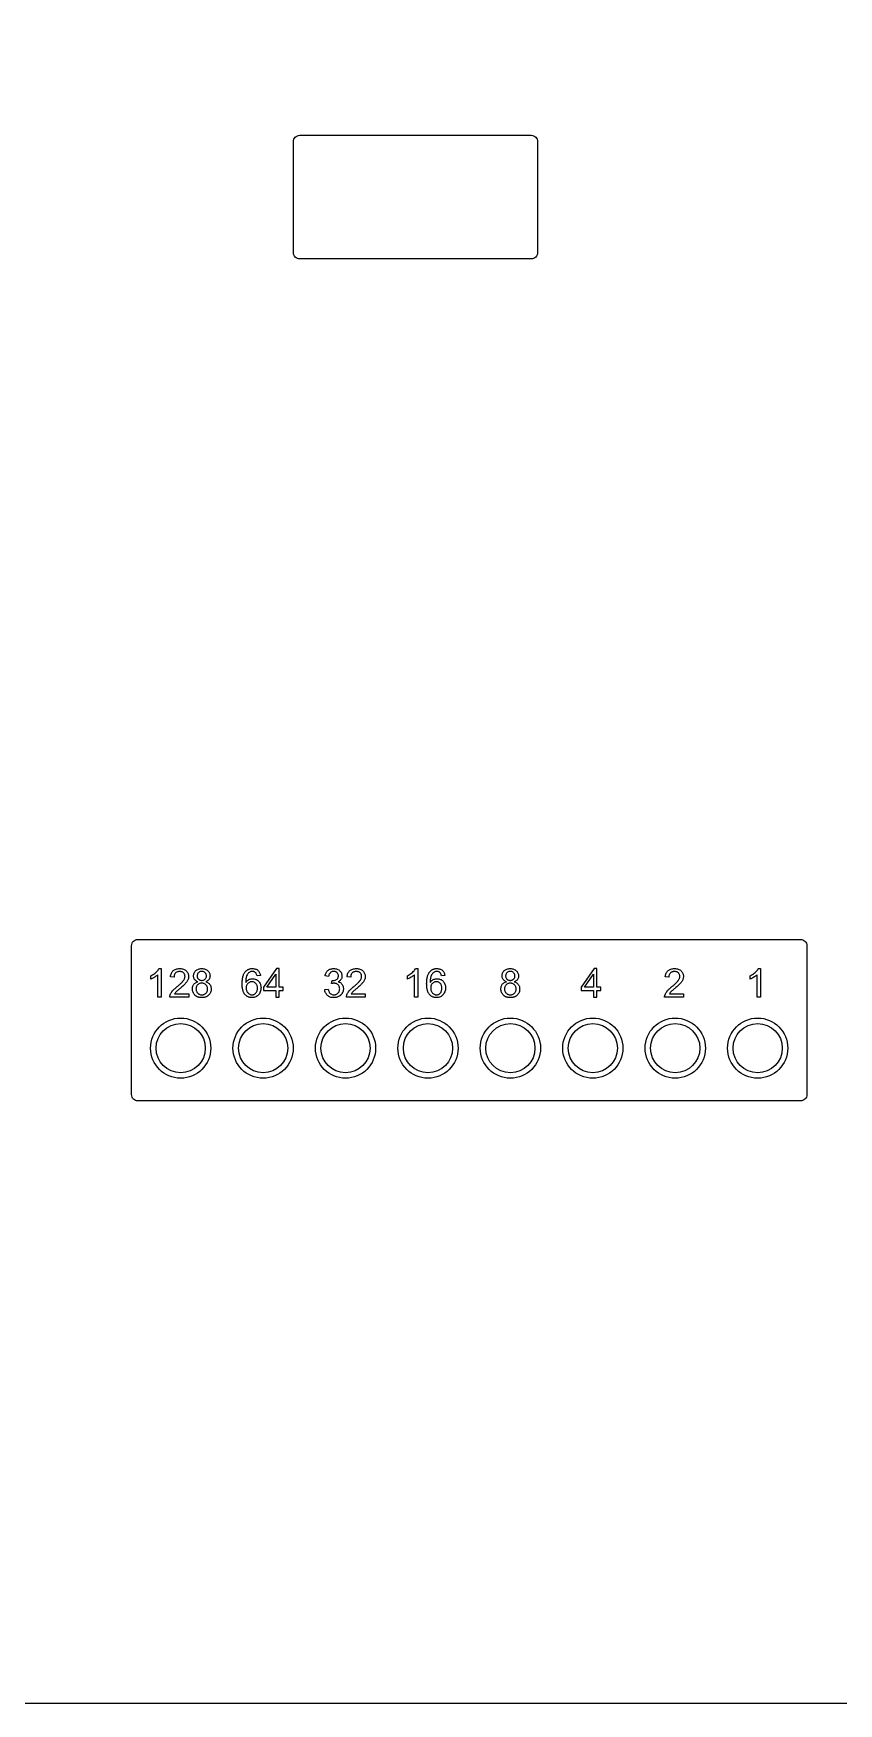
# Model space of a CAD drawing. Header units: millimetres. Extents: x 99 to 934, y 47 to 511.
# Drawn here: x 300.3 to 427.3, y 46.6 to 310.2 of the extents above; entities that cross this region are included whole.
import ezdxf

# ---------------------------------------------------------------- set-up
doc = ezdxf.new("R2010")
doc.units = ezdxf.units.MM
doc.header["$MEASUREMENT"] = 0

msp = doc.modelspace()

# ---------------------------------------------------------------- linework, layer by layer
at = {"color": 3}
msp.add_lwpolyline([(98.73, 510.88), (933.93, 510.88), (933.93, 46.58), (98.73, 46.58)], close=True, dxfattribs=at)
at = {"color": 4}
msp.add_lwpolyline([(342.31, 294.08), (378.81, 294.08, -0.414214), (379.81, 293.08), (379.81, 275.58, -0.414214), (378.81, 274.58), (342.31, 274.58, -0.414214), (341.31, 275.58), (341.31, 293.08, -0.414214)], format="xyb", close=True, dxfattribs=at)
at = {"color": 1}
msp.add_lwpolyline([(316.78, 167.19), (421.28, 167.19, -0.414214), (422.28, 166.19), (422.28, 142.68, -0.414214), (421.28, 141.68), (316.78, 141.68, -0.414214), (315.78, 142.68), (315.78, 166.19, -0.414214)], format="xyb", close=True, dxfattribs=at)
at = {"color": 2}
for points in [[(318.81, 161.45), (318.99, 161.54), (319.17, 161.64), (319.33, 161.75), (319.48, 161.86), (319.62, 161.98), (319.75, 162.11), (319.87, 162.23), (319.97, 162.35), (320.05, 162.47), (320.11, 162.58), (320.47, 162.58), (320.47, 158.07), (319.92, 158.07), (319.92, 161.59), (319.83, 161.51), (319.74, 161.43), (319.63, 161.36), (319.52, 161.28), (319.39, 161.21), (319.27, 161.13), (319.15, 161.07), (319.03, 161.01), (318.92, 160.96), (318.81, 160.92)], [(324.79, 158.6), (324.79, 158.07), (321.82, 158.07), (321.82, 158.14), (321.82, 158.22), (321.84, 158.3), (321.85, 158.37), (321.88, 158.45), (321.93, 158.57), (321.99, 158.69), (322.07, 158.81), (322.15, 158.93), (322.24, 159.05), (322.31, 159.12), (322.38, 159.2), (322.46, 159.28), (322.55, 159.37), (322.64, 159.45), (322.74, 159.54), (322.85, 159.63), (322.97, 159.73), (323.06, 159.8), (323.14, 159.88), (323.22, 159.95), (323.3, 160.01), (323.38, 160.08), (323.45, 160.14), (323.52, 160.21), (323.58, 160.27), (323.64, 160.33), (323.7, 160.38), (323.75, 160.44), (323.8, 160.49), (323.84, 160.54), (323.89, 160.59), (323.92, 160.64), (323.96, 160.68), (324.02, 160.77), (324.07, 160.86), (324.11, 160.94), (324.15, 161.02), (324.18, 161.11), (324.2, 161.19), (324.21, 161.27), (324.22, 161.35), (324.21, 161.43), (324.2, 161.5), (324.18, 161.58), (324.16, 161.65), (324.12, 161.72), (324.08, 161.78), (324.04, 161.84), (323.98, 161.9), (323.92, 161.95), (323.85, 162), (323.78, 162.04), (323.71, 162.07), (323.63, 162.09), (323.55, 162.11), (323.46, 162.12), (323.37, 162.13), (323.27, 162.12), (323.18, 162.11), (323.09, 162.09), (323.01, 162.07), (322.93, 162.03), (322.86, 161.99), (322.79, 161.94), (322.73, 161.89), (322.67, 161.82), (322.62, 161.76), (322.58, 161.68), (322.55, 161.6), (322.52, 161.52), (322.5, 161.42), (322.49, 161.33), (322.49, 161.22), (321.92, 161.28), (321.94, 161.44), (321.97, 161.58), (322.01, 161.72), (322.06, 161.84), (322.12, 161.96), (322.19, 162.07), (322.27, 162.16), (322.36, 162.25), (322.46, 162.33), (322.57, 162.4), (322.68, 162.45), (322.8, 162.5), (322.94, 162.54), (323.08, 162.56), (323.22, 162.58), (323.38, 162.58), (323.54, 162.58), (323.69, 162.56), (323.83, 162.53), (323.96, 162.49), (324.08, 162.44), (324.2, 162.38), (324.31, 162.31), (324.41, 162.22), (324.49, 162.13), (324.57, 162.03), (324.64, 161.93), (324.69, 161.82), (324.73, 161.71), (324.76, 161.59), (324.78, 161.46), (324.78, 161.33), (324.78, 161.23), (324.77, 161.12), (324.74, 161.01), (324.71, 160.91), (324.67, 160.8), (324.62, 160.7), (324.56, 160.59), (324.49, 160.48), (324.4, 160.37), (324.31, 160.25), (324.24, 160.18), (324.16, 160.1), (324.07, 160.01), (323.97, 159.91), (323.85, 159.81), (323.73, 159.7), (323.6, 159.58), (323.45, 159.46), (323.34, 159.36), (323.23, 159.27), (323.13, 159.19), (323.05, 159.11), (322.97, 159.04), (322.91, 158.99), (322.86, 158.94), (322.82, 158.9), (322.76, 158.84), (322.71, 158.78), (322.66, 158.72), (322.62, 158.66), (322.58, 158.6)], [(326.23, 160.51), (326.1, 160.56), (325.99, 160.62), (325.88, 160.7), (325.8, 160.78), (325.72, 160.86), (325.66, 160.96), (325.62, 161.07), (325.58, 161.18), (325.56, 161.3), (325.56, 161.42), (325.56, 161.54), (325.58, 161.66), (325.61, 161.77), (325.65, 161.88), (325.69, 161.98), (325.76, 162.07), (325.83, 162.16), (325.91, 162.25), (326, 162.33), (326.1, 162.4), (326.21, 162.45), (326.32, 162.5), (326.44, 162.54), (326.57, 162.56), (326.71, 162.58), (326.85, 162.58), (326.99, 162.58), (327.13, 162.56), (327.26, 162.54), (327.38, 162.5), (327.5, 162.45), (327.6, 162.39), (327.7, 162.32), (327.8, 162.24), (327.88, 162.15), (327.95, 162.06), (328.02, 161.96), (328.07, 161.86), (328.11, 161.76), (328.13, 161.64), (328.15, 161.53), (328.16, 161.41), (328.15, 161.29), (328.13, 161.17), (328.1, 161.06), (328.05, 160.96), (327.99, 160.86), (327.92, 160.77), (327.83, 160.69), (327.73, 160.62), (327.62, 160.56), (327.49, 160.51), (327.59, 160.47), (327.69, 160.43), (327.78, 160.38), (327.86, 160.33), (327.93, 160.27), (328, 160.21), (328.07, 160.14), (328.12, 160.07), (328.18, 159.99), (328.22, 159.91), (328.26, 159.83), (328.29, 159.74), (328.31, 159.65), (328.33, 159.55), (328.34, 159.45), (328.34, 159.35), (328.33, 159.21), (328.32, 159.07), (328.28, 158.94), (328.24, 158.82), (328.18, 158.7), (328.11, 158.59), (328.03, 158.48), (327.93, 158.38), (327.88, 158.33), (327.83, 158.29), (327.77, 158.25), (327.71, 158.21), (327.65, 158.17), (327.59, 158.14), (327.53, 158.11), (327.46, 158.09), (327.39, 158.06), (327.32, 158.04), (327.25, 158.03), (327.18, 158.01), (327.1, 158), (327.02, 157.99), (326.94, 157.99), (326.86, 157.99), (326.78, 157.99), (326.7, 157.99), (326.62, 158), (326.54, 158.01), (326.47, 158.03), (326.4, 158.04), (326.33, 158.06), (326.26, 158.09), (326.19, 158.11), (326.13, 158.14), (326.06, 158.17), (326, 158.21), (325.95, 158.25), (325.89, 158.29), (325.84, 158.34), (325.78, 158.38), (325.69, 158.48), (325.61, 158.59), (325.54, 158.71), (325.48, 158.83), (325.43, 158.95), (325.4, 159.08), (325.38, 159.22), (325.38, 159.37), (325.38, 159.47), (325.39, 159.58), (325.41, 159.68), (325.43, 159.77), (325.46, 159.86), (325.5, 159.94), (325.55, 160.03), (325.6, 160.1), (325.66, 160.17), (325.72, 160.24), (325.79, 160.3), (325.87, 160.35), (325.95, 160.4), (326.04, 160.44), (326.13, 160.48)], [(326.12, 161.44), (326.13, 161.36), (326.13, 161.29), (326.15, 161.22), (326.17, 161.15), (326.2, 161.09), (326.24, 161.03), (326.28, 160.97), (326.33, 160.92), (326.38, 160.87), (326.44, 160.83), (326.5, 160.8), (326.56, 160.77), (326.63, 160.75), (326.71, 160.73), (326.78, 160.72), (326.86, 160.72), (326.94, 160.72), (327.01, 160.73), (327.08, 160.75), (327.15, 160.77), (327.22, 160.8), (327.28, 160.83), (327.33, 160.87), (327.38, 160.92), (327.46, 161), (327.52, 161.09), (327.56, 161.19), (327.58, 161.3), (327.59, 161.41), (327.59, 161.49), (327.58, 161.56), (327.56, 161.63), (327.54, 161.69), (327.51, 161.75), (327.47, 161.81), (327.43, 161.87), (327.38, 161.92), (327.29, 162), (327.19, 162.05), (327.09, 162.1), (326.98, 162.12), (326.86, 162.13), (326.73, 162.12), (326.62, 162.1), (326.51, 162.06), (326.42, 162), (326.33, 161.93), (326.26, 161.84), (326.2, 161.75), (326.16, 161.65), (326.13, 161.55)], [(335.57, 161.42), (335.54, 161.54), (335.5, 161.65), (335.46, 161.75), (335.41, 161.83), (335.36, 161.89), (335.3, 161.95), (335.24, 162), (335.18, 162.04), (335.11, 162.07), (335.04, 162.1), (334.97, 162.11), (334.89, 162.13), (334.81, 162.13), (334.7, 162.12), (334.61, 162.11), (334.51, 162.08), (334.43, 162.03), (334.34, 161.98), (334.24, 161.9), (334.15, 161.8), (334.07, 161.69), (334, 161.57), (333.93, 161.43), (333.9, 161.33), (333.87, 161.22), (333.84, 161.11), (333.82, 160.98), (333.8, 160.85), (333.79, 160.7), (333.78, 160.55), (333.78, 160.39), (333.86, 160.5), (333.95, 160.6), (334.05, 160.69), (334.15, 160.77), (334.26, 160.84), (334.38, 160.89), (334.5, 160.93), (334.62, 160.96), (334.74, 160.98), (334.87, 160.98), (335, 160.98), (335.14, 160.96), (335.26, 160.93), (335.38, 160.88), (335.5, 160.83), (335.61, 160.76), (335.71, 160.67), (335.81, 160.58), (335.9, 160.47), (335.98, 160.36), (336.05, 160.24), (336.1, 160.11), (336.14, 159.98), (336.17, 159.83), (336.19, 159.68), (336.2, 159.53), (336.19, 159.36), (336.17, 159.2), (336.13, 159.04), (336.08, 158.89), (336.02, 158.74), (335.94, 158.6), (335.85, 158.48), (335.75, 158.36), (335.64, 158.27), (335.51, 158.18), (335.38, 158.11), (335.24, 158.06), (335.1, 158.02), (334.95, 158), (334.79, 157.99), (334.7, 157.99), (334.62, 158), (334.54, 158.01), (334.46, 158.02), (334.38, 158.04), (334.31, 158.06), (334.23, 158.09), (334.16, 158.12), (334.09, 158.15), (334.03, 158.19), (333.96, 158.23), (333.9, 158.27), (333.84, 158.32), (333.78, 158.38), (333.72, 158.43), (333.66, 158.5), (333.61, 158.56), (333.56, 158.63), (333.51, 158.71), (333.47, 158.79), (333.43, 158.88), (333.4, 158.97), (333.36, 159.07), (333.34, 159.17), (333.31, 159.28), (333.29, 159.39), (333.27, 159.51), (333.25, 159.63), (333.24, 159.76), (333.23, 159.89), (333.23, 160.03), (333.23, 160.17), (333.23, 160.33), (333.23, 160.49), (333.24, 160.64), (333.26, 160.78), (333.27, 160.92), (333.29, 161.05), (333.32, 161.18), (333.35, 161.3), (333.38, 161.41), (333.42, 161.52), (333.45, 161.63), (333.5, 161.73), (333.55, 161.82), (333.6, 161.91), (333.65, 161.99), (333.71, 162.07), (333.76, 162.13), (333.82, 162.19), (333.88, 162.24), (333.94, 162.29), (334, 162.34), (334.07, 162.38), (334.13, 162.42), (334.2, 162.45), (334.27, 162.48), (334.35, 162.51), (334.42, 162.53), (334.5, 162.55), (334.58, 162.57), (334.67, 162.58), (334.75, 162.58), (334.84, 162.58), (334.97, 162.58), (335.1, 162.56), (335.21, 162.54), (335.32, 162.51), (335.43, 162.47), (335.53, 162.42), (335.62, 162.36), (335.71, 162.29), (335.79, 162.21), (335.86, 162.12), (335.93, 162.03), (335.98, 161.93), (336.03, 161.82), (336.07, 161.71), (336.1, 161.59), (336.12, 161.46)], [(338.52, 159.14), (338.52, 158.07), (339.07, 158.07), (339.07, 159.14), (339.68, 159.14), (339.68, 159.65), (339.07, 159.65), (339.07, 162.57), (338.62, 162.57), (336.57, 159.65), (336.57, 159.14)], [(338.52, 161.68), (338.52, 159.65), (337.11, 159.65)], [(346.85, 161.32), (346.3, 161.42), (346.33, 161.55), (346.37, 161.68), (346.41, 161.8), (346.47, 161.91), (346.53, 162.01), (346.6, 162.11), (346.68, 162.2), (346.76, 162.28), (346.85, 162.35), (346.95, 162.41), (347.06, 162.46), (347.16, 162.51), (347.28, 162.54), (347.4, 162.56), (347.52, 162.58), (347.65, 162.58), (347.8, 162.58), (347.94, 162.56), (348.08, 162.53), (348.21, 162.48), (348.33, 162.43), (348.45, 162.36), (348.56, 162.28), (348.65, 162.19), (348.74, 162.1), (348.81, 161.99), (348.87, 161.88), (348.91, 161.77), (348.95, 161.65), (348.96, 161.54), (348.97, 161.41), (348.97, 161.3), (348.95, 161.19), (348.92, 161.08), (348.87, 160.98), (348.81, 160.88), (348.75, 160.79), (348.67, 160.71), (348.57, 160.63), (348.47, 160.56), (348.35, 160.5), (348.45, 160.48), (348.54, 160.44), (348.63, 160.41), (348.71, 160.36), (348.78, 160.31), (348.85, 160.25), (348.91, 160.19), (348.97, 160.12), (349.02, 160.05), (349.07, 159.97), (349.11, 159.88), (349.14, 159.79), (349.16, 159.7), (349.18, 159.6), (349.19, 159.5), (349.19, 159.39), (349.19, 159.32), (349.19, 159.25), (349.18, 159.18), (349.17, 159.11), (349.15, 159.04), (349.13, 158.98), (349.11, 158.91), (349.09, 158.85), (349.06, 158.79), (349.02, 158.73), (348.99, 158.67), (348.95, 158.61), (348.91, 158.56), (348.86, 158.5), (348.81, 158.45), (348.76, 158.4), (348.71, 158.35), (348.65, 158.3), (348.59, 158.26), (348.53, 158.22), (348.47, 158.18), (348.41, 158.15), (348.34, 158.12), (348.28, 158.09), (348.21, 158.06), (348.14, 158.04), (348.06, 158.03), (347.99, 158.01), (347.91, 158), (347.84, 157.99), (347.76, 157.99), (347.68, 157.99), (347.53, 157.99), (347.39, 158.01), (347.26, 158.03), (347.13, 158.07), (347.01, 158.12), (346.9, 158.18), (346.79, 158.26), (346.69, 158.34), (346.6, 158.43), (346.52, 158.53), (346.45, 158.63), (346.38, 158.74), (346.33, 158.86), (346.29, 158.99), (346.26, 159.12), (346.25, 159.25), (346.8, 159.33), (346.82, 159.21), (346.85, 159.11), (346.89, 159.01), (346.93, 158.92), (346.97, 158.84), (347.02, 158.77), (347.07, 158.71), (347.12, 158.65), (347.22, 158.58), (347.32, 158.52), (347.43, 158.48), (347.55, 158.45), (347.68, 158.44), (347.77, 158.45), (347.87, 158.46), (347.95, 158.48), (348.04, 158.51), (348.12, 158.55), (348.2, 158.59), (348.27, 158.65), (348.34, 158.71), (348.4, 158.78), (348.46, 158.86), (348.5, 158.93), (348.54, 159.02), (348.57, 159.1), (348.59, 159.19), (348.6, 159.28), (348.61, 159.38), (348.6, 159.48), (348.59, 159.56), (348.57, 159.65), (348.54, 159.73), (348.51, 159.81), (348.47, 159.88), (348.42, 159.95), (348.36, 160.01), (348.29, 160.07), (348.22, 160.12), (348.15, 160.16), (348.08, 160.2), (347.99, 160.22), (347.91, 160.24), (347.82, 160.25), (347.73, 160.26), (347.66, 160.25), (347.59, 160.25), (347.51, 160.23), (347.43, 160.22), (347.34, 160.2), (347.4, 160.68), (347.42, 160.68), (347.44, 160.68), (347.46, 160.68), (347.47, 160.67), (347.49, 160.67), (347.62, 160.68), (347.76, 160.7), (347.88, 160.74), (348.01, 160.79), (348.12, 160.86), (348.19, 160.91), (348.24, 160.96), (348.29, 161.02), (348.33, 161.09), (348.36, 161.17), (348.39, 161.25), (348.4, 161.33), (348.4, 161.43), (348.4, 161.54), (348.37, 161.65), (348.33, 161.75), (348.27, 161.85), (348.2, 161.93), (348.14, 161.98), (348.09, 162.02), (348.03, 162.05), (347.96, 162.08), (347.89, 162.1), (347.82, 162.12), (347.75, 162.13), (347.67, 162.13), (347.54, 162.12), (347.43, 162.1), (347.32, 162.06), (347.22, 162), (347.13, 161.93), (347.08, 161.87), (347.03, 161.81), (346.99, 161.75), (346.95, 161.67), (346.92, 161.59), (346.89, 161.51), (346.87, 161.42)], [(352.64, 158.6), (352.64, 158.07), (349.67, 158.07), (349.67, 158.14), (349.68, 158.22), (349.69, 158.3), (349.71, 158.37), (349.73, 158.45), (349.78, 158.57), (349.85, 158.69), (349.92, 158.81), (350, 158.93), (350.1, 159.05), (350.16, 159.12), (350.24, 159.2), (350.32, 159.28), (350.4, 159.37), (350.5, 159.45), (350.6, 159.54), (350.7, 159.63), (350.82, 159.73), (350.91, 159.8), (351, 159.88), (351.08, 159.95), (351.16, 160.01), (351.23, 160.08), (351.3, 160.14), (351.37, 160.21), (351.43, 160.27), (351.49, 160.33), (351.55, 160.38), (351.6, 160.44), (351.65, 160.49), (351.7, 160.54), (351.74, 160.59), (351.78, 160.64), (351.81, 160.68), (351.87, 160.77), (351.92, 160.86), (351.97, 160.94), (352, 161.02), (352.03, 161.11), (352.05, 161.19), (352.06, 161.27), (352.07, 161.35), (352.06, 161.43), (352.05, 161.5), (352.04, 161.58), (352.01, 161.65), (351.98, 161.72), (351.94, 161.78), (351.89, 161.84), (351.83, 161.9), (351.77, 161.95), (351.71, 162), (351.64, 162.04), (351.56, 162.07), (351.48, 162.09), (351.4, 162.11), (351.31, 162.12), (351.22, 162.13), (351.12, 162.12), (351.03, 162.11), (350.94, 162.09), (350.86, 162.07), (350.79, 162.03), (350.71, 161.99), (350.65, 161.94), (350.58, 161.89), (350.53, 161.82), (350.48, 161.76), (350.44, 161.68), (350.4, 161.6), (350.38, 161.52), (350.36, 161.42), (350.34, 161.33), (350.34, 161.22), (349.77, 161.28), (349.79, 161.44), (349.82, 161.58), (349.86, 161.72), (349.91, 161.84), (349.97, 161.96), (350.04, 162.07), (350.12, 162.16), (350.21, 162.25), (350.31, 162.33), (350.42, 162.4), (350.53, 162.45), (350.66, 162.5), (350.79, 162.54), (350.93, 162.56), (351.08, 162.58), (351.23, 162.58), (351.39, 162.58), (351.54, 162.56), (351.68, 162.53), (351.81, 162.49), (351.94, 162.44), (352.05, 162.38), (352.16, 162.31), (352.26, 162.22), (352.35, 162.13), (352.42, 162.03), (352.49, 161.93), (352.54, 161.82), (352.58, 161.71), (352.61, 161.59), (352.63, 161.46), (352.64, 161.33), (352.63, 161.23), (352.62, 161.12), (352.6, 161.01), (352.57, 160.91), (352.53, 160.8), (352.48, 160.7), (352.41, 160.59), (352.34, 160.48), (352.26, 160.37), (352.16, 160.25), (352.09, 160.18), (352.01, 160.1), (351.92, 160.01), (351.82, 159.91), (351.71, 159.81), (351.58, 159.7), (351.45, 159.58), (351.31, 159.46), (351.19, 159.36), (351.08, 159.27), (350.98, 159.19), (350.9, 159.11), (350.82, 159.04), (350.76, 158.99), (350.71, 158.94), (350.67, 158.9), (350.61, 158.84), (350.56, 158.78), (350.52, 158.72), (350.47, 158.66), (350.44, 158.6)], [(359.28, 161.45), (359.46, 161.54), (359.63, 161.64), (359.79, 161.75), (359.94, 161.86), (360.09, 161.98), (360.22, 162.11), (360.33, 162.23), (360.43, 162.35), (360.51, 162.47), (360.58, 162.58), (360.93, 162.58), (360.93, 158.07), (360.38, 158.07), (360.38, 161.59), (360.3, 161.51), (360.2, 161.43), (360.1, 161.36), (359.98, 161.28), (359.86, 161.21), (359.73, 161.13), (359.61, 161.07), (359.49, 161.01), (359.38, 160.96), (359.28, 160.92)], [(364.67, 161.42), (364.63, 161.54), (364.6, 161.65), (364.55, 161.75), (364.51, 161.83), (364.46, 161.89), (364.4, 161.95), (364.34, 162), (364.27, 162.04), (364.21, 162.07), (364.14, 162.1), (364.06, 162.11), (363.98, 162.13), (363.9, 162.13), (363.8, 162.12), (363.7, 162.11), (363.61, 162.08), (363.52, 162.03), (363.44, 161.98), (363.34, 161.9), (363.25, 161.8), (363.17, 161.69), (363.09, 161.57), (363.03, 161.43), (362.99, 161.33), (362.96, 161.22), (362.94, 161.11), (362.91, 160.98), (362.9, 160.85), (362.88, 160.7), (362.88, 160.55), (362.87, 160.39), (362.96, 160.5), (363.05, 160.6), (363.14, 160.69), (363.25, 160.77), (363.36, 160.84), (363.48, 160.89), (363.6, 160.93), (363.72, 160.96), (363.84, 160.98), (363.97, 160.98), (364.1, 160.98), (364.23, 160.96), (364.36, 160.93), (364.48, 160.88), (364.59, 160.83), (364.7, 160.76), (364.81, 160.67), (364.91, 160.58), (365, 160.47), (365.08, 160.36), (365.14, 160.24), (365.2, 160.11), (365.24, 159.98), (365.27, 159.83), (365.29, 159.68), (365.29, 159.53), (365.29, 159.36), (365.27, 159.2), (365.23, 159.04), (365.18, 158.89), (365.11, 158.74), (365.03, 158.6), (364.94, 158.48), (364.84, 158.36), (364.73, 158.27), (364.61, 158.18), (364.48, 158.11), (364.34, 158.06), (364.2, 158.02), (364.04, 158), (363.89, 157.99), (363.8, 157.99), (363.72, 158), (363.64, 158.01), (363.56, 158.02), (363.48, 158.04), (363.4, 158.06), (363.33, 158.09), (363.26, 158.12), (363.19, 158.15), (363.12, 158.19), (363.06, 158.23), (362.99, 158.27), (362.93, 158.32), (362.87, 158.38), (362.81, 158.43), (362.76, 158.5), (362.71, 158.56), (362.66, 158.63), (362.61, 158.71), (362.57, 158.79), (362.53, 158.88), (362.49, 158.97), (362.46, 159.07), (362.43, 159.17), (362.41, 159.28), (362.38, 159.39), (362.37, 159.51), (362.35, 159.63), (362.34, 159.76), (362.33, 159.89), (362.33, 160.03), (362.32, 160.17), (362.33, 160.33), (362.33, 160.49), (362.34, 160.64), (362.35, 160.78), (362.37, 160.92), (362.39, 161.05), (362.42, 161.18), (362.44, 161.3), (362.48, 161.41), (362.51, 161.52), (362.55, 161.63), (362.59, 161.73), (362.64, 161.82), (362.69, 161.91), (362.75, 161.99), (362.81, 162.07), (362.86, 162.13), (362.91, 162.19), (362.97, 162.24), (363.03, 162.29), (363.1, 162.34), (363.16, 162.38), (363.23, 162.42), (363.3, 162.45), (363.37, 162.48), (363.44, 162.51), (363.52, 162.53), (363.6, 162.55), (363.68, 162.57), (363.76, 162.58), (363.85, 162.58), (363.94, 162.58), (364.07, 162.58), (364.19, 162.56), (364.31, 162.54), (364.42, 162.51), (364.53, 162.47), (364.63, 162.42), (364.72, 162.36), (364.81, 162.29), (364.89, 162.21), (364.96, 162.12), (365.02, 162.03), (365.08, 161.93), (365.13, 161.82), (365.16, 161.71), (365.19, 161.59), (365.21, 161.46)], [(374.89, 160.51), (374.76, 160.56), (374.64, 160.62), (374.54, 160.7), (374.45, 160.78), (374.38, 160.86), (374.32, 160.96), (374.27, 161.07), (374.24, 161.18), (374.22, 161.3), (374.21, 161.42), (374.22, 161.54), (374.23, 161.66), (374.26, 161.77), (374.3, 161.88), (374.35, 161.98), (374.41, 162.07), (374.48, 162.16), (374.57, 162.25), (374.66, 162.33), (374.76, 162.4), (374.86, 162.45), (374.98, 162.5), (375.1, 162.54), (375.23, 162.56), (375.36, 162.58), (375.51, 162.58), (375.65, 162.58), (375.79, 162.56), (375.91, 162.54), (376.04, 162.5), (376.15, 162.45), (376.26, 162.39), (376.36, 162.32), (376.45, 162.24), (376.54, 162.15), (376.61, 162.06), (376.67, 161.96), (376.72, 161.86), (376.76, 161.76), (376.79, 161.64), (376.81, 161.53), (376.81, 161.41), (376.81, 161.29), (376.79, 161.17), (376.75, 161.06), (376.71, 160.96), (376.65, 160.86), (376.58, 160.77), (376.49, 160.69), (376.39, 160.62), (376.28, 160.56), (376.15, 160.51), (376.25, 160.47), (376.34, 160.43), (376.43, 160.38), (376.51, 160.33), (376.59, 160.27), (376.66, 160.21), (376.72, 160.14), (376.78, 160.07), (376.83, 159.99), (376.88, 159.91), (376.91, 159.83), (376.94, 159.74), (376.97, 159.65), (376.98, 159.55), (376.99, 159.45), (377, 159.35), (376.99, 159.21), (376.97, 159.07), (376.94, 158.94), (376.89, 158.82), (376.84, 158.7), (376.77, 158.59), (376.68, 158.48), (376.59, 158.38), (376.54, 158.33), (376.48, 158.29), (376.43, 158.25), (376.37, 158.21), (376.31, 158.17), (376.25, 158.14), (376.18, 158.11), (376.12, 158.09), (376.05, 158.06), (375.98, 158.04), (375.91, 158.03), (375.83, 158.01), (375.76, 158), (375.68, 157.99), (375.6, 157.99), (375.51, 157.99), (375.43, 157.99), (375.35, 157.99), (375.27, 158), (375.2, 158.01), (375.12, 158.03), (375.05, 158.04), (374.98, 158.06), (374.91, 158.09), (374.85, 158.11), (374.78, 158.14), (374.72, 158.17), (374.66, 158.21), (374.6, 158.25), (374.55, 158.29), (374.49, 158.34), (374.44, 158.38), (374.34, 158.48), (374.26, 158.59), (374.19, 158.71), (374.13, 158.83), (374.09, 158.95), (374.06, 159.08), (374.04, 159.22), (374.03, 159.37), (374.04, 159.47), (374.05, 159.58), (374.06, 159.68), (374.09, 159.77), (374.12, 159.86), (374.16, 159.94), (374.2, 160.03), (374.25, 160.1), (374.31, 160.17), (374.38, 160.24), (374.45, 160.3), (374.52, 160.35), (374.61, 160.4), (374.69, 160.44), (374.79, 160.48)], [(374.78, 161.44), (374.78, 161.36), (374.79, 161.29), (374.81, 161.22), (374.83, 161.15), (374.86, 161.09), (374.89, 161.03), (374.94, 160.97), (374.98, 160.92), (375.04, 160.87), (375.09, 160.83), (375.15, 160.8), (375.22, 160.77), (375.29, 160.75), (375.36, 160.73), (375.44, 160.72), (375.52, 160.72), (375.6, 160.72), (375.67, 160.73), (375.74, 160.75), (375.81, 160.77), (375.87, 160.8), (375.93, 160.83), (375.99, 160.87), (376.04, 160.92), (376.11, 161), (376.17, 161.09), (376.21, 161.19), (376.24, 161.3), (376.24, 161.41), (376.24, 161.49), (376.23, 161.56), (376.22, 161.63), (376.19, 161.69), (376.16, 161.75), (376.13, 161.81), (376.08, 161.87), (376.03, 161.92), (375.95, 162), (375.85, 162.05), (375.75, 162.1), (375.63, 162.12), (375.51, 162.13), (375.39, 162.12), (375.28, 162.1), (375.17, 162.06), (375.07, 162), (374.99, 161.93), (374.91, 161.84), (374.85, 161.75), (374.81, 161.65), (374.79, 161.55)], [(388.63, 159.14), (388.63, 158.07), (389.18, 158.07), (389.18, 159.14), (389.79, 159.14), (389.79, 159.65), (389.18, 159.65), (389.18, 162.57), (388.73, 162.57), (386.67, 159.65), (386.67, 159.14)], [(388.63, 161.68), (388.63, 159.65), (387.22, 159.65)], [(402.83, 158.6), (402.83, 158.07), (399.85, 158.07), (399.85, 158.14), (399.86, 158.22), (399.87, 158.3), (399.89, 158.37), (399.92, 158.45), (399.97, 158.57), (400.03, 158.69), (400.1, 158.81), (400.19, 158.93), (400.28, 159.05), (400.35, 159.12), (400.42, 159.2), (400.5, 159.28), (400.59, 159.37), (400.68, 159.45), (400.78, 159.54), (400.89, 159.63), (401, 159.73), (401.09, 159.8), (401.18, 159.88), (401.26, 159.95), (401.34, 160.01), (401.42, 160.08), (401.49, 160.14), (401.55, 160.21), (401.62, 160.27), (401.68, 160.33), (401.74, 160.38), (401.79, 160.44), (401.84, 160.49), (401.88, 160.54), (401.92, 160.59), (401.96, 160.64), (402, 160.68), (402.06, 160.77), (402.11, 160.86), (402.15, 160.94), (402.19, 161.02), (402.22, 161.11), (402.24, 161.19), (402.25, 161.27), (402.25, 161.35), (402.25, 161.43), (402.24, 161.5), (402.22, 161.58), (402.19, 161.65), (402.16, 161.72), (402.12, 161.78), (402.07, 161.84), (402.02, 161.9), (401.96, 161.95), (401.89, 162), (401.82, 162.04), (401.75, 162.07), (401.67, 162.09), (401.59, 162.11), (401.5, 162.12), (401.41, 162.13), (401.31, 162.12), (401.22, 162.11), (401.13, 162.09), (401.05, 162.07), (400.97, 162.03), (400.9, 161.99), (400.83, 161.94), (400.77, 161.89), (400.71, 161.82), (400.66, 161.76), (400.62, 161.68), (400.59, 161.6), (400.56, 161.52), (400.54, 161.42), (400.53, 161.33), (400.53, 161.22), (399.96, 161.28), (399.98, 161.44), (400.01, 161.58), (400.05, 161.72), (400.1, 161.84), (400.16, 161.96), (400.23, 162.07), (400.31, 162.16), (400.4, 162.25), (400.5, 162.33), (400.6, 162.4), (400.72, 162.45), (400.84, 162.5), (400.97, 162.54), (401.11, 162.56), (401.26, 162.58), (401.42, 162.58), (401.58, 162.58), (401.73, 162.56), (401.87, 162.53), (402, 162.49), (402.12, 162.44), (402.24, 162.38), (402.34, 162.31), (402.44, 162.22), (402.53, 162.13), (402.61, 162.03), (402.67, 161.93), (402.73, 161.82), (402.77, 161.71), (402.8, 161.59), (402.82, 161.46), (402.82, 161.33), (402.82, 161.23), (402.8, 161.12), (402.78, 161.01), (402.75, 160.91), (402.71, 160.8), (402.66, 160.7), (402.6, 160.59), (402.53, 160.48), (402.44, 160.37), (402.34, 160.25), (402.27, 160.18), (402.19, 160.1), (402.1, 160.01), (402, 159.91), (401.89, 159.81), (401.77, 159.7), (401.64, 159.58), (401.49, 159.46), (401.37, 159.36), (401.27, 159.27), (401.17, 159.19), (401.08, 159.11), (401.01, 159.04), (400.95, 158.99), (400.89, 158.94), (400.85, 158.9), (400.8, 158.84), (400.75, 158.78), (400.7, 158.72), (400.66, 158.66), (400.62, 158.6)], [(413.34, 161.45), (413.52, 161.54), (413.69, 161.64), (413.85, 161.75), (414, 161.86), (414.15, 161.98), (414.28, 162.11), (414.39, 162.23), (414.49, 162.35), (414.57, 162.47), (414.64, 162.58), (414.99, 162.58), (414.99, 158.07), (414.44, 158.07), (414.44, 161.59), (414.36, 161.51), (414.26, 161.43), (414.16, 161.36), (414.04, 161.28), (413.92, 161.21), (413.79, 161.13), (413.67, 161.07), (413.55, 161.01), (413.44, 160.96), (413.34, 160.92)], [(325.94, 159.36), (325.95, 159.27), (325.96, 159.18), (325.98, 159.09), (326.02, 159), (326.06, 158.91), (326.1, 158.82), (326.16, 158.75), (326.23, 158.68), (326.3, 158.62), (326.39, 158.56), (326.48, 158.52), (326.57, 158.49), (326.67, 158.46), (326.76, 158.45), (326.86, 158.44), (326.96, 158.45), (327.05, 158.46), (327.14, 158.48), (327.23, 158.51), (327.31, 158.54), (327.38, 158.59), (327.45, 158.64), (327.52, 158.7), (327.58, 158.76), (327.63, 158.83), (327.68, 158.91), (327.71, 158.99), (327.74, 159.07), (327.76, 159.16), (327.77, 159.25), (327.78, 159.35), (327.77, 159.44), (327.76, 159.54), (327.74, 159.63), (327.71, 159.71), (327.67, 159.79), (327.63, 159.87), (327.57, 159.94), (327.51, 160.01), (327.44, 160.07), (327.37, 160.12), (327.29, 160.16), (327.21, 160.2), (327.13, 160.23), (327.04, 160.25), (326.94, 160.26), (326.85, 160.27), (326.75, 160.26), (326.66, 160.25), (326.57, 160.23), (326.49, 160.2), (326.41, 160.17), (326.34, 160.12), (326.27, 160.07), (326.2, 160.01), (326.14, 159.94), (326.09, 159.87), (326.04, 159.8), (326.01, 159.72), (325.98, 159.64), (325.96, 159.55), (325.95, 159.46)], [(333.86, 159.52), (333.87, 159.41), (333.88, 159.3), (333.91, 159.19), (333.94, 159.08), (333.98, 158.98), (334.04, 158.88), (334.1, 158.79), (334.16, 158.71), (334.24, 158.64), (334.32, 158.58), (334.41, 158.53), (334.5, 158.49), (334.59, 158.46), (334.69, 158.45), (334.78, 158.44), (334.87, 158.45), (334.95, 158.46), (335.03, 158.48), (335.11, 158.51), (335.18, 158.55), (335.25, 158.6), (335.32, 158.66), (335.38, 158.73), (335.44, 158.8), (335.49, 158.88), (335.54, 158.97), (335.57, 159.06), (335.6, 159.16), (335.62, 159.26), (335.63, 159.37), (335.63, 159.49), (335.63, 159.61), (335.62, 159.71), (335.6, 159.81), (335.57, 159.91), (335.54, 160), (335.49, 160.08), (335.44, 160.16), (335.38, 160.23), (335.32, 160.29), (335.25, 160.35), (335.18, 160.39), (335.1, 160.43), (335.02, 160.46), (334.94, 160.48), (334.85, 160.49), (334.76, 160.5), (334.67, 160.49), (334.58, 160.48), (334.49, 160.46), (334.41, 160.43), (334.33, 160.39), (334.26, 160.35), (334.19, 160.29), (334.12, 160.23), (334.06, 160.16), (334.01, 160.08), (333.96, 160), (333.93, 159.92), (333.9, 159.83), (333.88, 159.73), (333.87, 159.63)], [(362.96, 159.52), (362.96, 159.41), (362.98, 159.3), (363, 159.19), (363.04, 159.08), (363.08, 158.98), (363.13, 158.88), (363.19, 158.79), (363.26, 158.71), (363.34, 158.64), (363.42, 158.58), (363.51, 158.53), (363.6, 158.49), (363.69, 158.46), (363.78, 158.45), (363.88, 158.44), (363.96, 158.45), (364.05, 158.46), (364.13, 158.48), (364.2, 158.51), (364.28, 158.55), (364.35, 158.6), (364.41, 158.66), (364.48, 158.73), (364.54, 158.8), (364.59, 158.88), (364.63, 158.97), (364.67, 159.06), (364.69, 159.16), (364.71, 159.26), (364.73, 159.37), (364.73, 159.49), (364.73, 159.61), (364.71, 159.71), (364.69, 159.81), (364.67, 159.91), (364.63, 160), (364.59, 160.08), (364.54, 160.16), (364.48, 160.23), (364.42, 160.29), (364.35, 160.35), (364.28, 160.39), (364.2, 160.43), (364.12, 160.46), (364.04, 160.48), (363.95, 160.49), (363.86, 160.5), (363.76, 160.49), (363.67, 160.48), (363.59, 160.46), (363.51, 160.43), (363.43, 160.39), (363.36, 160.35), (363.29, 160.29), (363.22, 160.23), (363.16, 160.16), (363.11, 160.08), (363.06, 160), (363.02, 159.92), (363, 159.83), (362.98, 159.73), (362.96, 159.63)], [(374.6, 159.36), (374.6, 159.27), (374.62, 159.18), (374.64, 159.09), (374.67, 159), (374.71, 158.91), (374.76, 158.82), (374.82, 158.75), (374.89, 158.68), (374.96, 158.62), (375.04, 158.56), (375.13, 158.52), (375.23, 158.49), (375.32, 158.46), (375.42, 158.45), (375.52, 158.44), (375.62, 158.45), (375.71, 158.46), (375.8, 158.48), (375.88, 158.51), (375.96, 158.54), (376.04, 158.59), (376.11, 158.64), (376.17, 158.7), (376.23, 158.76), (376.29, 158.83), (376.33, 158.91), (376.37, 158.99), (376.4, 159.07), (376.42, 159.16), (376.43, 159.25), (376.43, 159.35), (376.43, 159.44), (376.42, 159.54), (376.39, 159.63), (376.37, 159.71), (376.33, 159.79), (376.28, 159.87), (376.23, 159.94), (376.17, 160.01), (376.1, 160.07), (376.03, 160.12), (375.95, 160.16), (375.87, 160.2), (375.78, 160.23), (375.69, 160.25), (375.6, 160.26), (375.5, 160.27), (375.41, 160.26), (375.32, 160.25), (375.23, 160.23), (375.15, 160.2), (375.07, 160.17), (374.99, 160.12), (374.92, 160.07), (374.86, 160.01), (374.8, 159.94), (374.74, 159.87), (374.7, 159.8), (374.66, 159.72), (374.64, 159.64), (374.62, 159.55), (374.6, 159.46)]]:
    msp.add_lwpolyline(points, close=True, dxfattribs=at)
for centre in [(323.53, 150.02), (336.53, 150.02), (349.53, 150.02), (362.53, 150.02), (375.53, 150.02), (388.53, 150.02), (401.53, 150.02), (414.53, 150.02)]:
    msp.add_circle(centre, 4.75)
at = {"color": 1}
for centre in [(323.53, 150.02), (336.53, 150.02), (349.53, 150.02), (362.53, 150.02), (375.53, 150.02), (388.53, 150.02), (401.53, 150.02), (414.53, 150.02)]:
    msp.add_circle(centre, 3.88, dxfattribs=at)

doc.saveas('drawing.dxf')
